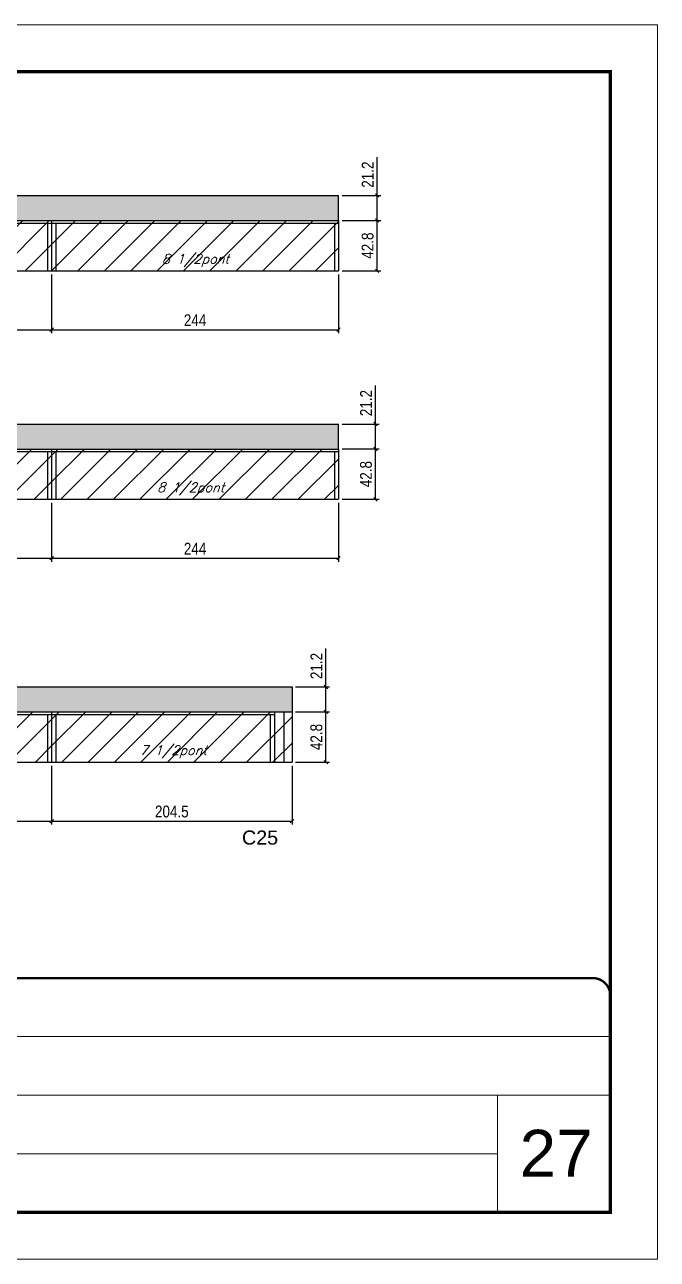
# Model space of a CAD drawing. Extents: x 137137 to 143418, y 10464 to 34486.
# Drawn here: x 141268 to 141806, y 26544 to 27594 of the extents above; entities that cross this region are included whole.
import ezdxf

# ---------------------------------------------------------------- set-up
doc = ezdxf.new("R2010")
doc.units = 0
doc.linetypes.add('CONTINUO', pattern=[0])
doc.linetypes.add('DASHED', pattern=[0.75, 0.5, -0.25])
for name, color, linetype in [('5', 5, 'Continuous'), ('COTA', 241, 'Continuous'), ('Painéis', 200, 'Continuous'), ('Reaproveitamento', 251, 'Continuous'), ('SARR_2.2x7', 40, 'Continuous'), ('SARR_3.5x7', 81, 'Continuous'), ('texto', 7, 'Continuous')]:
    doc.layers.add(name, color=color, linetype=linetype)
for name, color, linetype, lineweight in [('CARIMBO', 255, 'Continuous', 9), ('Folhas', 255, 'Continuous', 9), ('SARRAFO DE PRESSAO', 251, 'DASHED', 9)]:
    doc.layers.add(name, color=color, linetype=linetype, lineweight=lineweight)
doc.styles.add('ARIAL', font='arial.ttf')
doc.styles.add('COTA TECNICA', font='techl___.ttf', dxfattribs={"height": 10})
doc.styles.add('Romans', font='romans.shx')
doc.styles.get("Standard").update_dxf_attribs({"font": 'arial.ttf'})
doc.dimstyles.new('PAINEL', dxfattribs={"dimtxt": 10, "dimasz": 3, "dimexe": 3, "dimexo": 3, "dimgap": 3, "dimtad": 1, "dimdec": 1, "dimzin": 12, "dimdsep": 46, "dimtxsty": 'COTA TECNICA', "dimblk1": 'OBLIQUE', "dimblk2": 'OBLIQUE', "dimsah": 1, "dimcen": 0.9, "dimclrd": 4, "dimclre": 4, "dimclrt": 240, "dimadec": 1, "dimazin": 3, "dimtfac": 1, "dimtdec": 1, "dimtmove": 0, "dimatfit": 3, "dimfxl": 1, "dimtolj": 1, "dimtzin": 12, "dimarcsym": 0})
pattern_1 = [(50, (-1649.343, -24.729), (5.46554007, -0.47817257), [0.5715, -6.2865]), (355, (-1649.343, -24.729), (-1.05730264, 5.73170536), [0.4572, -5.02921753]), (100.4514447, (-1648.8873, -24.769), (4.40823741, 5.25353256), [0.48570026, -5.34270734]), (46.1842, (-1649.343, -23.205), (8.13237123, -1.26126984), [0.85725, -9.42975]), (96.6355576, (-1648.665, -23.31), (7.122124, 7.42278374), [0.7285507, -8.01406824]), (351.184151, (-1649.343, -23.205), (7.122124, 7.42278374), [0.685799, -7.54379196]), (21, (-1648.581, -23.586), (4.54843174, -3.06795595), [0.5715, -6.2865]), (326, (-1648.581, -23.586), (1.85406085, 5.52563898), [0.4572, -5.0292]), (71.451445, (-1648.202, -23.842), (6.40249258, 2.45768307), [0.48570026, -5.34269813]), (37.5, (-1649.3428, -24.7292), (0.092658098, 2.536651166), [0, -4.96824, 0, -5.1054, 0, -5.04825]), (7.5, (-1649.3428, -24.7292), (2.004589875, 3.005417245), [0, -2.91084, 0, -4.85394, 0, -1.92405]), (327.5, (-1651.042, -24.7292), (4.067717855, -0.17186232), [0, -1.905, 0, -5.9436, 0, -7.8867]), (317.5, (-1651.804, -24.729), (4.44387544, 0.76279473), [0, -2.4765, 0, -3.94716, 0, -5.6007])]
pattern_2 = [(45, (1585, -4e-12), (-11.2253202, 11.2253202), [])]

# ---------------------------------------------------------------- blocks, each defined once
blk = doc.blocks.new('9999999999')
at = {"color": 30, "linetype": 'CONTINUO'}
for p, q in [((98564.6, 34379.6), (99584, 34379.6)), ((98564.6, 34329.8), (99488, 34329.8)), ((99584, 34329.8), (99488, 34329.8)), ((99488, 34329.8), (99488, 34230.2)), ((98564.6, 34280), (99488, 34280))]:
    blk.add_line(p, q, dxfattribs=at)
at = {"color": 30, "linetype": 'CONTINUO', "const_width": 2}
blk.add_lwpolyline([(99584, 34230.2), (99584, 34414.4, 0.414214), (99569, 34429.4), (98229, 34429.4, 0.414214), (98214, 34414.4), (98214, 34245.2, 0.414214), (98229, 34230.2), (99584, 34230.2)], format="xyb", dxfattribs=at)
at = {"layer": 'Folhas'}
blk.add_lwpolyline([(98139, 34190.2), (99624, 34190.2), (99624, 35240.2), (98139, 35240.2)], close=True, dxfattribs=at)
at = {"layer": 'Folhas', "color": 30, "const_width": 3}
blk.add_lwpolyline([(98214, 34230.2), (99584, 34230.2), (99584, 35200.2), (98214, 35200.2)], close=True, dxfattribs=at)
blk = doc.blocks.new('_Oblique')
at = {"color": 0, "linetype": 'ByBlock', "lineweight": -2}
blk.add_line((-0.5, -0.5), (0.5, 0.5), dxfattribs=at)
blk = doc.blocks.new('*D566')
at = {"layer": 'COTA', "color": 4, "lineweight": -2, "ltscale": 25, "transparency": 16777216}
for p, q in [((141046.6, 27382), (141046.6, 27331.9)), ((141290.6, 27382), (141290.6, 27331.9)), ((141046.6, 27334.9), (141290.6, 27334.9))]:
    blk.add_line(p, q, dxfattribs=at)
at = {"layer": 'Defpoints', "color": 0, "ltscale": 25, "transparency": 16777216}
for p in [(141046.6, 27385), (141290.6, 27385), (141290.6, 27334.9)]:
    blk.add_point(p, dxfattribs=at)
at = {"layer": 'COTA', "color": 4, "lineweight": -2, "ltscale": 25, "transparency": 16777216, "xscale": 3, "yscale": 3, "zscale": 3, "rotation": 180}
blk.add_blockref('_Oblique', (141046.6, 27334.9), dxfattribs=at)
at = {"layer": 'COTA', "color": 4, "lineweight": -2, "ltscale": 25, "transparency": 16777216, "xscale": 3, "yscale": 3, "zscale": 3}
blk.add_blockref('_Oblique', (141290.6, 27334.9), dxfattribs=at)
at = {"layer": 'COTA', "color": 240, "ltscale": 25, "transparency": 16777216, "insert": (141168.6, 27343), "char_height": 10, "attachment_point": 5, "style": 'COTA TECNICA'}
blk.add_mtext('\\A1;244', dxfattribs=at)
blk = doc.blocks.new('*D567')
at = {"layer": 'COTA', "color": 4, "lineweight": -2, "ltscale": 25, "transparency": 16777216}
for p, q in [((141290.6, 27382), (141290.6, 27331.9)), ((141534.6, 27382), (141534.6, 27331.9)), ((141290.6, 27334.9), (141534.6, 27334.9))]:
    blk.add_line(p, q, dxfattribs=at)
at = {"layer": 'Defpoints', "color": 0, "ltscale": 25, "transparency": 16777216}
for p in [(141290.6, 27385), (141534.6, 27385), (141534.6, 27334.9)]:
    blk.add_point(p, dxfattribs=at)
at = {"layer": 'COTA', "color": 4, "lineweight": -2, "ltscale": 25, "transparency": 16777216, "xscale": 3, "yscale": 3, "zscale": 3, "rotation": 180}
blk.add_blockref('_Oblique', (141290.6, 27334.9), dxfattribs=at)
at = {"layer": 'COTA', "color": 4, "lineweight": -2, "ltscale": 25, "transparency": 16777216, "xscale": 3, "yscale": 3, "zscale": 3}
blk.add_blockref('_Oblique', (141534.6, 27334.9), dxfattribs=at)
at = {"layer": 'COTA', "color": 240, "ltscale": 25, "transparency": 16777216, "insert": (141412.6, 27343), "char_height": 10, "attachment_point": 5, "style": 'COTA TECNICA'}
blk.add_mtext('\\A1;244', dxfattribs=at)
blk = doc.blocks.new('*D574')
at = {"layer": 'COTA', "color": 4, "lineweight": -2, "ltscale": 25, "transparency": 16777216}
for p, q in [((141046.6, 27187.7), (141046.6, 27137.6)), ((141290.6, 27187.7), (141290.6, 27137.6)), ((141046.6, 27140.6), (141290.6, 27140.6))]:
    blk.add_line(p, q, dxfattribs=at)
at = {"layer": 'Defpoints', "color": 0, "ltscale": 25, "transparency": 16777216}
for p in [(141046.6, 27190.7), (141290.6, 27190.7), (141290.6, 27140.6)]:
    blk.add_point(p, dxfattribs=at)
at = {"layer": 'COTA', "color": 4, "lineweight": -2, "ltscale": 25, "transparency": 16777216, "xscale": 3, "yscale": 3, "zscale": 3, "rotation": 180}
blk.add_blockref('_Oblique', (141046.6, 27140.6), dxfattribs=at)
at = {"layer": 'COTA', "color": 4, "lineweight": -2, "ltscale": 25, "transparency": 16777216, "xscale": 3, "yscale": 3, "zscale": 3}
blk.add_blockref('_Oblique', (141290.6, 27140.6), dxfattribs=at)
at = {"layer": 'COTA', "color": 240, "ltscale": 25, "transparency": 16777216, "insert": (141168.6, 27148.7), "char_height": 10, "attachment_point": 5, "style": 'COTA TECNICA'}
blk.add_mtext('\\A1;244', dxfattribs=at)
blk = doc.blocks.new('*D575')
at = {"layer": 'COTA', "color": 4, "lineweight": -2, "ltscale": 25, "transparency": 16777216}
for p, q in [((141290.6, 27187.7), (141290.6, 27137.6)), ((141534.6, 27187.7), (141534.6, 27137.6)), ((141290.6, 27140.6), (141534.6, 27140.6))]:
    blk.add_line(p, q, dxfattribs=at)
at = {"layer": 'Defpoints', "color": 0, "ltscale": 25, "transparency": 16777216}
for p in [(141290.6, 27190.7), (141534.6, 27190.7), (141534.6, 27140.6)]:
    blk.add_point(p, dxfattribs=at)
at = {"layer": 'COTA', "color": 4, "lineweight": -2, "ltscale": 25, "transparency": 16777216, "xscale": 3, "yscale": 3, "zscale": 3, "rotation": 180}
blk.add_blockref('_Oblique', (141290.6, 27140.6), dxfattribs=at)
at = {"layer": 'COTA', "color": 4, "lineweight": -2, "ltscale": 25, "transparency": 16777216, "xscale": 3, "yscale": 3, "zscale": 3}
blk.add_blockref('_Oblique', (141534.6, 27140.6), dxfattribs=at)
at = {"layer": 'COTA', "color": 240, "ltscale": 25, "transparency": 16777216, "insert": (141412.6, 27148.7), "char_height": 10, "attachment_point": 5, "style": 'COTA TECNICA'}
blk.add_mtext('\\A1;244', dxfattribs=at)
blk = doc.blocks.new('*D581')
at = {"layer": 'COTA', "color": 4, "lineweight": -2, "ltscale": 25, "transparency": 16777216}
for p, q in [((141046.6, 26964.1), (141046.6, 26914)), ((141290.6, 26964.1), (141290.6, 26914)), ((141046.6, 26917), (141290.6, 26917))]:
    blk.add_line(p, q, dxfattribs=at)
at = {"layer": 'Defpoints', "color": 0, "ltscale": 25, "transparency": 16777216}
for p in [(141046.6, 26967.1), (141290.6, 26967.1), (141290.6, 26917)]:
    blk.add_point(p, dxfattribs=at)
at = {"layer": 'COTA', "color": 4, "lineweight": -2, "ltscale": 25, "transparency": 16777216, "xscale": 3, "yscale": 3, "zscale": 3, "rotation": 180}
blk.add_blockref('_Oblique', (141046.6, 26917), dxfattribs=at)
at = {"layer": 'COTA', "color": 4, "lineweight": -2, "ltscale": 25, "transparency": 16777216, "xscale": 3, "yscale": 3, "zscale": 3}
blk.add_blockref('_Oblique', (141290.6, 26917), dxfattribs=at)
at = {"layer": 'COTA', "color": 240, "ltscale": 25, "transparency": 16777216, "insert": (141168.6, 26925.1), "char_height": 10, "attachment_point": 5, "style": 'COTA TECNICA'}
blk.add_mtext('\\A1;244', dxfattribs=at)
blk = doc.blocks.new('*D582')
at = {"layer": 'COTA', "color": 4, "lineweight": -2, "ltscale": 25, "transparency": 16777216}
for p, q in [((141290.6, 26964.1), (141290.6, 26914)), ((141495.1, 26964.1), (141495.1, 26914)), ((141290.6, 26917), (141495.1, 26917))]:
    blk.add_line(p, q, dxfattribs=at)
at = {"layer": 'Defpoints', "color": 0, "ltscale": 25, "transparency": 16777216}
for p in [(141290.6, 26967.1), (141495.1, 26967.1), (141495.1, 26917)]:
    blk.add_point(p, dxfattribs=at)
at = {"layer": 'COTA', "color": 4, "lineweight": -2, "ltscale": 25, "transparency": 16777216, "xscale": 3, "yscale": 3, "zscale": 3, "rotation": 180}
blk.add_blockref('_Oblique', (141290.6, 26917), dxfattribs=at)
at = {"layer": 'COTA', "color": 4, "lineweight": -2, "ltscale": 25, "transparency": 16777216, "xscale": 3, "yscale": 3, "zscale": 3}
blk.add_blockref('_Oblique', (141495.1, 26917), dxfattribs=at)
at = {"layer": 'COTA', "color": 240, "ltscale": 25, "transparency": 16777216, "insert": (141392.8, 26925.1), "char_height": 10, "attachment_point": 5, "style": 'COTA TECNICA'}
blk.add_mtext('\\A1;204.5', dxfattribs=at)
blk = doc.blocks.new('*D584')
at = {"layer": 'COTA', "color": 4, "lineweight": -2, "ltscale": 25, "transparency": 16777216}
for p, q in [((141537.6, 27427.8), (141570.5, 27427.8)), ((141567.5, 27385), (141567.5, 27427.8)), ((141537.6, 27385), (141570.5, 27385))]:
    blk.add_line(p, q, dxfattribs=at)
at = {"layer": 'Defpoints', "color": 0, "ltscale": 25, "transparency": 16777216}
for p in [(141534.6, 27427.8), (141567.5, 27427.8), (141534.6, 27385)]:
    blk.add_point(p, dxfattribs=at)
at = {"layer": 'COTA', "color": 4, "lineweight": -2, "ltscale": 25, "transparency": 16777216, "xscale": 3, "yscale": 3, "zscale": 3}
for p, rotation in [((141567.5, 27427.8), 90), ((141567.5, 27385), 270)]:
    blk.add_blockref('_Oblique', p, dxfattribs=dict(at, rotation=rotation))
at = {"layer": 'COTA', "color": 240, "ltscale": 25, "transparency": 16777216, "insert": (141559.4, 27406.4), "char_height": 10, "attachment_point": 5, "rotation": 90, "style": 'COTA TECNICA'}
blk.add_mtext('\\A1;42.8', dxfattribs=at)
blk = doc.blocks.new('*D585')
at = {"layer": 'COTA', "color": 4, "lineweight": -2, "ltscale": 25, "transparency": 16777216}
for p, q in [((141567.5, 27449), (141567.5, 27481.7)), ((141537.6, 27449), (141570.5, 27449)), ((141567.5, 27427.8), (141567.5, 27449)), ((141537.6, 27427.8), (141570.5, 27427.8))]:
    blk.add_line(p, q, dxfattribs=at)
at = {"layer": 'Defpoints', "color": 0, "ltscale": 25, "transparency": 16777216}
for p in [(141534.6, 27449), (141567.5, 27449), (141534.6, 27427.8)]:
    blk.add_point(p, dxfattribs=at)
at = {"layer": 'COTA', "color": 4, "lineweight": -2, "ltscale": 25, "transparency": 16777216, "xscale": 3, "yscale": 3, "zscale": 3}
for p, rotation in [((141567.5, 27449), 90), ((141567.5, 27427.8), 270)]:
    blk.add_blockref('_Oblique', p, dxfattribs=dict(at, rotation=rotation))
at = {"layer": 'COTA', "color": 240, "ltscale": 25, "transparency": 16777216, "insert": (141559.4, 27466.8), "char_height": 10, "attachment_point": 5, "rotation": 90, "style": 'COTA TECNICA'}
blk.add_mtext('\\A1;21.2', dxfattribs=at)
blk = doc.blocks.new('*D586')
at = {"layer": 'COTA', "color": 4, "lineweight": -2, "ltscale": 25, "transparency": 16777216}
for p, q in [((141537.6, 27233.5), (141569.1, 27233.5)), ((141566.1, 27190.7), (141566.1, 27233.5)), ((141537.6, 27190.7), (141569.1, 27190.7))]:
    blk.add_line(p, q, dxfattribs=at)
at = {"layer": 'Defpoints', "color": 0, "ltscale": 25, "transparency": 16777216}
for p in [(141534.6, 27233.5), (141566.1, 27233.5), (141534.6, 27190.7)]:
    blk.add_point(p, dxfattribs=at)
at = {"layer": 'COTA', "color": 4, "lineweight": -2, "ltscale": 25, "transparency": 16777216, "xscale": 3, "yscale": 3, "zscale": 3}
for p, rotation in [((141566.1, 27233.5), 90), ((141566.1, 27190.7), 270)]:
    blk.add_blockref('_Oblique', p, dxfattribs=dict(at, rotation=rotation))
at = {"layer": 'COTA', "color": 240, "ltscale": 25, "transparency": 16777216, "insert": (141558, 27212.1), "char_height": 10, "attachment_point": 5, "rotation": 90, "style": 'COTA TECNICA'}
blk.add_mtext('\\A1;42.8', dxfattribs=at)
blk = doc.blocks.new('*D587')
at = {"layer": 'COTA', "color": 4, "lineweight": -2, "ltscale": 25, "transparency": 16777216}
for p, q in [((141566.1, 27254.7), (141566.1, 27287.4)), ((141537.6, 27254.7), (141569.1, 27254.7)), ((141566.1, 27233.5), (141566.1, 27254.7)), ((141537.6, 27233.5), (141569.1, 27233.5))]:
    blk.add_line(p, q, dxfattribs=at)
at = {"layer": 'Defpoints', "color": 0, "ltscale": 25, "transparency": 16777216}
for p in [(141534.6, 27254.7), (141566.1, 27254.7), (141534.6, 27233.5)]:
    blk.add_point(p, dxfattribs=at)
at = {"layer": 'COTA', "color": 4, "lineweight": -2, "ltscale": 25, "transparency": 16777216, "xscale": 3, "yscale": 3, "zscale": 3}
for p, rotation in [((141566.1, 27254.7), 90), ((141566.1, 27233.5), 270)]:
    blk.add_blockref('_Oblique', p, dxfattribs=dict(at, rotation=rotation))
at = {"layer": 'COTA', "color": 240, "ltscale": 25, "transparency": 16777216, "insert": (141558, 27272.5), "char_height": 10, "attachment_point": 5, "rotation": 90, "style": 'COTA TECNICA'}
blk.add_mtext('\\A1;21.2', dxfattribs=at)
blk = doc.blocks.new('*D588')
at = {"layer": 'COTA', "color": 4, "lineweight": -2, "ltscale": 25, "transparency": 16777216}
for p, q in [((141498.1, 27009.9), (141526.9, 27009.9)), ((141523.9, 26967.1), (141523.9, 27009.9)), ((141498.1, 26967.1), (141526.9, 26967.1))]:
    blk.add_line(p, q, dxfattribs=at)
at = {"layer": 'Defpoints', "color": 0, "ltscale": 25, "transparency": 16777216}
for p in [(141495.1, 27009.9), (141523.9, 27009.9), (141495.1, 26967.1)]:
    blk.add_point(p, dxfattribs=at)
at = {"layer": 'COTA', "color": 4, "lineweight": -2, "ltscale": 25, "transparency": 16777216, "xscale": 3, "yscale": 3, "zscale": 3}
for p, rotation in [((141523.9, 27009.9), 90), ((141523.9, 26967.1), 270)]:
    blk.add_blockref('_Oblique', p, dxfattribs=dict(at, rotation=rotation))
at = {"layer": 'COTA', "color": 240, "ltscale": 25, "transparency": 16777216, "insert": (141515.8, 26988.5), "char_height": 10, "attachment_point": 5, "rotation": 90, "style": 'COTA TECNICA'}
blk.add_mtext('\\A1;42.8', dxfattribs=at)
blk = doc.blocks.new('*D589')
at = {"layer": 'COTA', "color": 4, "lineweight": -2, "ltscale": 25, "transparency": 16777216}
for p, q in [((141523.9, 27031.1), (141523.9, 27063.8)), ((141498.1, 27031.1), (141526.9, 27031.1)), ((141523.9, 27009.9), (141523.9, 27031.1)), ((141498.1, 27009.9), (141526.9, 27009.9))]:
    blk.add_line(p, q, dxfattribs=at)
at = {"layer": 'Defpoints', "color": 0, "ltscale": 25, "transparency": 16777216}
for p in [(141495.1, 27031.1), (141523.9, 27031.1), (141495.1, 27009.9)]:
    blk.add_point(p, dxfattribs=at)
at = {"layer": 'COTA', "color": 4, "lineweight": -2, "ltscale": 25, "transparency": 16777216, "xscale": 3, "yscale": 3, "zscale": 3}
for p, rotation in [((141523.9, 27031.1), 90), ((141523.9, 27009.9), 270)]:
    blk.add_blockref('_Oblique', p, dxfattribs=dict(at, rotation=rotation))
at = {"layer": 'COTA', "color": 240, "ltscale": 25, "transparency": 16777216, "insert": (141515.8, 27048.9), "char_height": 10, "attachment_point": 5, "rotation": 90, "style": 'COTA TECNICA'}
blk.add_mtext('\\A1;21.2', dxfattribs=at)

msp = doc.modelspace()

# ---------------------------------------------------------------- hatches: boundary and pattern name
at = {"layer": 'COTA', "ltscale": 25}
h = msp.add_hatch(dxfattribs=at)
h.set_pattern_fill('AR-CONC', color=256, scale=0.03)
h.set_pattern_definition(pattern_1)
h.paths.add_polyline_path([(140820.52, 27427.77), (141015.52, 27427.77), (141105.52, 27427.77), (141534.56, 27427.77), (141534.56, 27448.97), (141105.42, 27448.97), (141015.42, 27448.97), (140820.42, 27448.97), (140730.42, 27448.97), (140558.56, 27448.97), (140558.56, 27427.77), (140730.52, 27427.77)])
h = msp.add_hatch(dxfattribs=at)
h.set_pattern_fill('AR-CONC', color=256, scale=0.03)
h.set_pattern_definition(pattern_1)
h.paths.add_polyline_path([(141026.06, 27233.46), (141534.56, 27233.46), (141534.56, 27254.66), (141026.06, 27254.66), (140936.06, 27254.66), (140558.56, 27254.66), (140558.56, 27233.46), (140936.06, 27233.46)])
h = msp.add_hatch(dxfattribs=at)
h.set_pattern_fill('AR-CONC', color=256, scale=0.03)
h.set_pattern_definition(pattern_1)
h.paths.add_polyline_path([(140800.06, 27031.08), (140710.06, 27031.08), (140558.56, 27031.08), (140558.56, 27009.88), (140710.06, 27009.88), (140802.56, 27009.88), (141495.06, 27009.88), (141495.06, 27031.08)])
at = {"layer": 'Reaproveitamento', "ltscale": 25}
h = msp.add_hatch(dxfattribs=at)
h.set_pattern_fill('ANSI31', color=256, scale=5)
h.set_pattern_definition(pattern_2)
h.paths.add_polyline_path([(141290.56, 27427.77), (141105.52, 27427.77), (141046.56, 27427.77), (141046.56, 27384.97), (141105.52, 27384.97), (141290.56, 27384.97)])
h.paths.add_polyline_path([(141065.32, 27401.48), (141087.42, 27401.48), (141087.42, 27422.06), (141065.32, 27422.06)], flags=24)
h.paths.add_polyline_path([(141157.98, 27385.86), (141225.6, 27385.86), (141231.1, 27401.84), (141163.48, 27401.84)], flags=24)
h = msp.add_hatch(dxfattribs=at)
h.set_pattern_fill('ANSI31', color=256, scale=5)
h.set_pattern_definition(pattern_2)
h.paths.add_polyline_path([(141534.56, 27427.77), (141290.56, 27427.77), (141290.56, 27384.97), (141534.56, 27384.97)])
h.paths.add_polyline_path([(141376.56, 27385.86), (141444.18, 27385.86), (141449.68, 27401.84), (141382.06, 27401.84)], flags=24)
h = msp.add_hatch(dxfattribs=at)
h.set_pattern_fill('ANSI31', color=256, scale=5)
h.set_pattern_definition(pattern_2)
h.paths.add_polyline_path([(141290.56, 27233.46), (141046.56, 27233.46), (141046.56, 27190.66), (141290.56, 27190.66)])
h.paths.add_polyline_path([(141132.97, 27191.55), (141200.59, 27191.55), (141206.09, 27207.53), (141138.47, 27207.53)], flags=24)
h = msp.add_hatch(dxfattribs=at)
h.set_pattern_fill('ANSI31', color=256, scale=5)
h.set_pattern_definition(pattern_2)
h.paths.add_polyline_path([(141534.56, 27233.46), (141290.56, 27233.46), (141290.56, 27190.66), (141534.56, 27190.66)])
h.paths.add_polyline_path([(141372.56, 27191.55), (141440.18, 27191.55), (141445.68, 27207.53), (141378.06, 27207.53)], flags=24)
h = msp.add_hatch(dxfattribs=at)
h.set_pattern_fill('ANSI31', color=256, scale=5)
h.set_pattern_definition(pattern_2)
h.paths.add_polyline_path([(141290.56, 27009.88), (141046.56, 27009.88), (141046.56, 26967.08), (141290.56, 26967.08)])
h.paths.add_polyline_path([(141138.29, 26967.97), (141205.91, 26967.97), (141211.41, 26983.94), (141143.79, 26983.94)], flags=24)
h = msp.add_hatch(dxfattribs=at)
h.set_pattern_fill('ANSI31', color=256, scale=5)
h.set_pattern_definition(pattern_2)
h.paths.add_polyline_path([(141495.06, 27009.88), (141290.56, 27009.88), (141290.56, 26967.08), (141495.06, 26967.08)])
h.paths.add_polyline_path([(141357.3, 26967.97), (141424.92, 26967.97), (141430.42, 26983.94), (141362.8, 26983.94)], flags=24)

# ---------------------------------------------------------------- linework, layer by layer
at = {"layer": 'COTA', "ltscale": 25}
for p, q in [((141105.42, 27448.97), (141534.56, 27448.97)), ((141534.56, 27427.77), (141534.56, 27448.97)), ((141026.06, 27254.66), (141534.56, 27254.66)), ((141534.56, 27233.46), (141534.56, 27254.66)), ((140800.06, 27031.08), (141495.06, 27031.08)), ((141495.06, 27031.08), (141495.06, 27009.88))]:
    msp.add_line(p, q, dxfattribs=at)
at = {"layer": 'Painéis'}
for p, q in [((141105.52, 27427.77), (141534.56, 27427.77)), ((141105.52, 27384.97), (141534.56, 27384.97)), ((141026.06, 27233.46), (141534.56, 27233.46)), ((141026.06, 27190.66), (141534.56, 27190.66)), ((140802.56, 27009.88), (141495.06, 27009.88)), ((140802.56, 26967.08), (141495.06, 26967.08))]:
    msp.add_line(p, q, dxfattribs=at)
at = {"layer": 'Painéis', "ltscale": 25}
for p, q in [((141290.56, 27427.77), (141290.56, 27384.97)), ((141534.56, 27427.77), (141534.56, 27384.97)), ((141290.56, 27233.46), (141290.56, 27190.66)), ((141534.56, 27233.46), (141534.56, 27190.66)), ((141290.56, 27009.88), (141290.56, 26967.08)), ((141495.06, 27009.88), (141495.06, 26967.08))]:
    msp.add_line(p, q, dxfattribs=at)
at = {"layer": 'SARR_2.2x7', "linetype": 'Continuous'}
for p, q in [((141105.52, 27425.57), (141290.56, 27425.57)), ((141290.56, 27425.57), (141534.56, 27425.57)), ((141046.56, 27231.26), (141290.56, 27231.26)), ((141290.56, 27231.26), (141534.56, 27231.26)), ((141046.56, 27007.68), (141290.56, 27007.68)), ((141290.56, 27007.68), (141480.06, 27007.68)), ((141488.06, 27009.88), (141488.06, 26967.08))]:
    msp.add_line(p, q, dxfattribs=at)
at = {"layer": 'SARR_3.5x7'}
for p, q in [((141287.06, 27425.57), (141287.06, 27384.97)), ((141294.06, 27425.57), (141294.06, 27384.97)), ((141531.06, 27425.57), (141531.06, 27384.97)), ((141287.06, 27231.26), (141287.06, 27190.66)), ((141294.06, 27231.26), (141294.06, 27190.66)), ((141531.06, 27231.26), (141531.06, 27190.66)), ((141287.06, 27007.68), (141287.06, 26967.08)), ((141294.06, 27007.68), (141294.06, 26967.08)), ((141476.56, 27007.68), (141476.56, 26967.08)), ((141480.06, 27009.88), (141480.06, 26967.08))]:
    msp.add_line(p, q, dxfattribs=at)

# ---------------------------------------------------------------- block references
at = {"layer": 'SARRAFO DE PRESSAO', "color": 6, "linetype": 'ByBlock'}
msp.add_blockref('9999999999', (42181.81, -7645.88), dxfattribs=at)

# ---------------------------------------------------------------- texts
at = {"layer": '5', "linetype": 'Continuous'}
msp.add_text('C25', height=12, rotation=359.99996, dxfattribs=at).set_placement((141452.5, 26897.01))
at = {"layer": 'CARIMBO', "style": 'ARIAL'}
msp.add_text('27', height=40, dxfattribs=at).set_placement((141688.65, 26614.47))
at = {"layer": 'texto', "color": 2, "char_height": 8, "attachment_point": 5, "style": 'Romans'}
for s, insert in [('{\\Q19;\\C256;8 1/2pont}', (141412.93, 27393.85)), ('{\\Q19;\\C256;8 1/2pont}', (141408.93, 27199.54)), ('{\\Q19;\\C256;7 1/2pont}', (141394.17, 26975.96))]:
    msp.add_mtext(s, dxfattribs=dict(at, insert=insert))

# ---------------------------------------------------------------- dimensions: what is measured, and where the dimension line sits
at = {"layer": 'COTA', "ltscale": 25}
for base, p1, p2, picture, middle in [((141567.48, 27448.97), (141534.56, 27427.77), (141534.56, 27448.97), '*D585', (141559.42, 27466.84)), ((141567.48, 27427.77), (141534.56, 27384.97), (141534.56, 27427.77), '*D584', (141559.39, 27406.37)), ((141566.09, 27254.66), (141534.56, 27233.46), (141534.56, 27254.66), '*D587', (141558.03, 27272.53)), ((141566.09, 27233.46), (141534.56, 27190.66), (141534.56, 27233.46), '*D586', (141558, 27212.06)), ((141523.9, 27031.08), (141495.06, 27009.88), (141495.06, 27031.08), '*D589', (141515.84, 27048.94)), ((141523.9, 27009.88), (141495.06, 26967.08), (141495.06, 27009.88), '*D588', (141515.81, 26988.48))]:
    dim = msp.add_linear_dim(base=base, p1=p1, p2=p2, angle=90, dimstyle='PAINEL', dxfattribs=at)
    dim.commit()
    dim.dimension.update_dxf_attribs({"geometry": picture, "text_midpoint": middle})
for base, p1, p2, picture, middle in [((141290.56, 27334.91), (141046.56, 27384.97), (141290.56, 27384.97), '*D566', (141168.56, 27342.98)), ((141534.56, 27334.91), (141290.56, 27384.97), (141534.56, 27384.97), '*D567', (141412.56, 27342.98)), ((141290.56, 27140.6), (141046.56, 27190.66), (141290.56, 27190.66), '*D574', (141168.56, 27148.67)), ((141534.56, 27140.6), (141290.56, 27190.66), (141534.56, 27190.66), '*D575', (141412.56, 27148.67)), ((141290.56, 26917.01), (141046.56, 26967.08), (141290.56, 26967.08), '*D581', (141168.56, 26925.09)), ((141495.06, 26917.01), (141290.56, 26967.08), (141495.06, 26967.08), '*D582', (141392.81, 26925.12))]:
    dim = msp.add_linear_dim(base=base, p1=p1, p2=p2, dimstyle='PAINEL', override={"dimtmove": 1}, dxfattribs=at)
    dim.commit()
    dim.dimension.update_dxf_attribs({"geometry": picture, "text_midpoint": middle})

doc.saveas('drawing.dxf')
